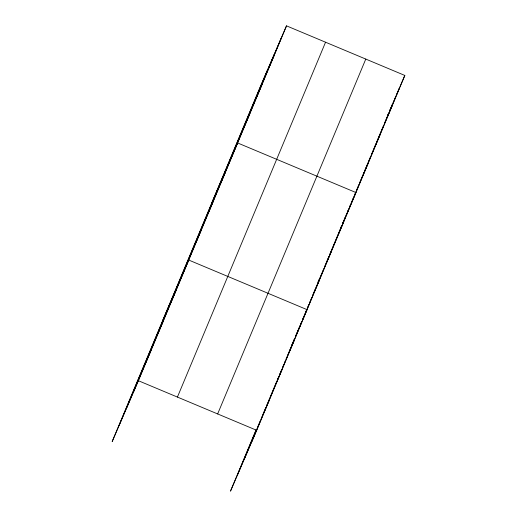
<?xml version="1.0" encoding="UTF-8"?>
<svg xmlns="http://www.w3.org/2000/svg" width="517" height="517" viewBox="0 0 517 517"><rect width="100%" height="100%" fill="white"/><g stroke="black" fill="none" stroke-linecap="round" stroke-linejoin="round"><path stroke-width="0.78" d="M119.136 425.394L267.263 70.538M126.303 408.747L274.437 53.884M133.263 392.584L281.397 37.722M286.508 25.85L260.303 86.694L112.176 441.557L138.382 380.712L286.508 25.85L404.824 75.443L256.697 430.306L230.492 491.15L256.29 429.349M177.421 397.075L325.555 42.213M217.651 413.936L365.784 59.074M237.452 474.987L256.186 430.112M318.065 281.875L318.983 279.684M244.625 458.333L256.91 428.91M257.828 426.699L260.594 420.082M261.208 418.608L262.132 416.405M262.746 414.931L264.277 411.254M264.891 409.781L265.816 407.57M266.429 406.103L267.354 403.893M267.968 402.426L269.809 398.012M270.113 397.276L276.563 381.824M277.487 379.62L278.715 376.673M279.329 375.206L280.246 372.996M280.86 371.523L281.784 369.319M282.398 367.846L283.936 364.168M284.55 362.695L285.468 360.491M286.082 359.018L287.006 356.814M287.62 355.341L294.684 338.422L293.792 340.457M295.601 336.218L298.348 329.633M298.962 328.166L299.879 325.975M300.487 324.508L301.405 322.311M302.626 319.383L303.544 317.192M304.158 315.725L305.069 313.528M305.683 312.068L306.6 309.87M307.208 308.41L308.739 304.746M309.347 303.285L310.265 301.088M310.879 299.627L311.79 297.43M312.404 295.963L315.46 288.648M316.068 287.181L316.986 284.983M317.6 283.523L319.428 279.128M319.739 278.398L322.181 272.543M322.789 271.082L323.707 268.885M324.321 267.418L328.902 256.445M329.51 254.978L331.345 250.59M331.649 249.853L341.731 225.703M342.648 223.506L343.87 220.578L342.377 224.048M344.18 219.848L345.401 216.92L344.186 219.841M346.009 215.453L346.926 213.262M347.54 211.796L348.452 209.598M349.673 206.671L350.591 204.48M351.205 203.013L352.122 200.816M352.73 199.355L353.647 197.158M354.261 195.697L355.786 192.033M356.394 190.573L357.312 188.375M357.926 186.908L358.843 184.718M359.451 183.251L362.507 175.935M363.121 174.468L364.033 172.271M364.647 170.81L368.007 162.758M368.311 162.028L369.228 159.831M369.842 158.37L370.754 156.173M371.368 154.706L375.949 143.732M376.563 142.265L380.531 132.753M380.835 132.016L383.588 125.431M384.506 123.233L388.784 112.99M389.695 110.793L392.448 104.208L391.556 106.25M251.585 442.171L301.947 321.522L295.621 336.212M269.176 66.997L274.288 55.125M256.955 96.272L262.067 84.4M244.735 125.547L249.847 113.675M211.421 203.801L237.626 142.957L355.942 192.544L347.67 211.763M220.294 184.104L225.406 172.232M208.073 213.379L213.185 201.507M195.853 242.654L200.964 230.782M162.538 320.908L188.744 260.057L307.059 309.651L302.271 320.779L399.712 87.315L396.235 95.393M171.037 302.09L176.148 290.224M158.448 332.257L163.559 320.385M145.859 362.417L150.97 350.545M387.375 115.963L388.273 113.882M389.469 111.11L390.962 107.639M393.069 102.741L394.019 100.537M394.652 99.07L395.602 96.86M400.035 86.572L404.824 75.443M387.492 116.59L392.603 104.718M375.271 145.865L380.383 133.993M363.05 175.14L368.162 163.269M340.884 227.519L341.782 225.438M346.086 215.434L347.353 212.5M338.609 233.69L343.721 221.819M326.389 262.966L331.5 251.1M314.168 292.247L319.28 280.376M291.401 346.009L293.197 341.847M289.358 351.683L294.47 339.811M276.769 381.85L281.881 369.978M264.174 412.01L269.292 400.139M138.382 380.712L256.697 430.306"/></g></svg>
